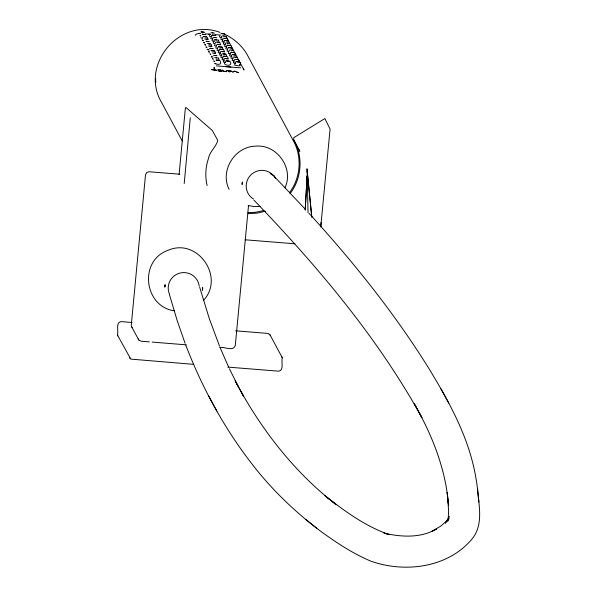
<?xml version="1.0" encoding="UTF-8"?>
<svg xmlns="http://www.w3.org/2000/svg" width="597" height="597" viewBox="0 0 597 597"><rect width="100%" height="100%" fill="white"/><g stroke="black" fill="none" stroke-linecap="round" stroke-linejoin="round"><path stroke-width="0.9" d="M182.264 141.004L161.593 102.453C139.437 65.312 179.413 17.082 219.95 32.365M305.224 209.622L307.112 175.854L305.209 210.293M184.204 183.533L190.279 117.788M179.107 174.331L185.331 108.55L185.824 107.378L212.353 130.519L217.763 140.37C216.345 146.653 209.51 151.698 208.398 158.683C205.487 167.302 205.025 176.727 207.129 185.577M209.614 35.044L209.502 36.201L211.756 36.798M215.689 70.185L214.45 70.647L214.89 70.521M219.644 35.85L219.532 37.007L221.785 37.604M235.211 71.386L234.576 71.192L238.621 72.61L236.666 72.177M248.539 205.39L235.293 345.439C233.337 351.999 224.091 346.379 219.621 347.521M321.179 222.382L320.746 226.942L330.089 129.034L324.865 118.564L293.821 137.646L293.709 139.855L299.873 151.347L298.657 149.093M448.19 519.726L448.623 510.636L447.205 492.353L448.534 505.181L447.914 499.219M447.832 521.196L449.325 516.286L445.377 523.293L449.16 518.741L440.713 526.151L431.855 531.345L436.72 528.905C420.721 538.315 401.393 537.106 383.953 533.158L389.431 534.673C365.588 526.479 344.693 511.189 324.969 495.726L335.842 504.428L331.186 500.704M202.137 38.798L202.853 37.007M211.629 35.469L210.763 38.544L213.01 39.141M212.883 37.812L212.017 40.887L214.271 41.484M214.136 40.156L213.278 43.23L214.48 43.663M215.398 42.499L214.532 45.573L215.733 46.006M216.651 44.842L215.786 47.924L216.995 48.35M221.659 36.275L220.793 39.35L223.039 39.947M217.912 47.193L217.047 50.267L219.293 50.857M222.912 38.618L222.047 41.693L224.3 42.29M219.166 49.536L218.301 52.611L220.554 53.2M224.166 40.962L223.308 44.044L225.554 44.633M220.42 51.879L219.562 54.954L221.808 55.543M225.427 43.312L224.562 46.387L226.808 46.976M221.681 54.223L220.815 57.297L223.062 57.887M226.681 45.656L225.815 48.73L227.024 49.155M222.935 56.566L222.069 59.64L224.323 60.23M227.942 47.999L227.076 51.073L228.278 51.499M224.196 58.909L223.33 61.984L225.576 62.573M229.196 50.342L228.33 53.417L230.584 54.006M225.45 61.252C220.95 65.864 233.793 67.133 230.143 61.64M230.449 52.685L229.591 55.76L231.837 56.349M231.711 55.028L230.845 58.103L233.091 58.693M232.964 57.372L232.099 60.446L234.352 61.036M234.225 59.715L233.36 62.789L235.606 63.379M235.479 62.058L234.614 65.133L238.569 65.864M284.956 187.786C294.224 168.473 276.956 144.086 255.703 146.153C234.942 146.34 219.592 170.69 229.099 189.353M289.672 192.368C300.687 177.705 302.291 156.66 293.276 140.631L247.531 55.32C242.419 45.924 233.987 38.559 224.33 34.089M290.008 193.704C301.694 178.652 303.418 156.668 293.858 140.116M195.197 35.387L196.167 34.193L199.047 33.275M203.278 300.589C225.397 277.508 197.562 237.322 168.16 250.277C138.556 260.426 143.87 306.671 174.414 310.813M234.576 71.192L232.352 71.968L233.278 72.177M265.441 211.189L257.262 213.136L248.121 213.659M263.926 210.517L255.315 212.308L248.136 212.607M214.868 70.371L214.196 70.506L215.674 70.319A2.731 0.396 5.4 0 0 215.547 70.185L211.428 69.595L215.562 70.05M200.786 37.611L201.652 38.111M202.04 39.954L202.517 39.842M203.301 42.297L203.846 42.2M204.555 44.641L205.704 45.193L205.099 44.544M205.816 46.984L206.965 47.544L206.353 46.887M207.069 49.327L209.263 50.051M208.323 51.67L209.48 52.23L208.801 51.566M214.607 63.394L215.151 63.297C216.793 65.058 222.778 64.998 220.114 60.834M259.971 206.45L253.986 206.555L248.113 205.495M208.696 34.133L210.293 34.245M226.144 66.67L230.912 67.051M198.898 33.342L200.719 33.492M205.219 33.85L210.741 34.298M215.144 34.648L220.599 35.089M216.345 65.879L240.718 67.842M217.509 69.827L221.151 70.118L218.487 70.162L221.353 70.662L218.89 70.759L221.771 71.118L218.024 70.953M179.667 174.205L149.168 171.757L146.713 172.533L145.511 174.802L131.295 325.052L131.43 326.343L138.788 340.036L141.064 341.2L149.384 341.872M245.091 239.785L294.918 243.792M132.056 322.492L120.952 321.596C115.385 322.574 118.796 331.335 117.422 335.007L130.78 359.11L193.682 364.357M235.673 330.828L268.053 333.432L270.157 335.104M152.153 342.088L186.346 344.842M227.912 367.11L278.792 371.2C284.359 370.222 280.956 361.461 282.321 357.79L269.71 334.275M210.935 32.701L213.01 32.925M222.218 35.85L224.293 36.074M204.234 34.462L202.159 34.238L205.629 34.619M223.479 38.193L225.554 38.417M213.45 37.387L215.524 37.611M216.778 39.954L214.704 39.73L218.174 40.111M204.674 38.924L206.749 39.148M225.994 42.88L228.061 43.103M215.965 42.074L219.427 42.454L217.301 42.223L218.032 42.297M208.002 41.492L205.935 41.268L209.398 41.648M217.218 44.417L219.293 44.641M207.189 43.611L210.659 43.991L208.525 43.76L209.263 43.835M219.815 46.909L218.472 46.76L221.942 47.141L220.547 46.984M208.443 45.954L210.517 46.178M229.763 49.909L233.226 50.29L231.837 50.141M232.352 52.402L231.017 52.26L234.487 52.633L233.091 52.484M220.987 51.446L223.062 51.678M222.248 53.79L225.711 54.17L223.584 53.939L224.315 54.021M212.219 52.984L215.681 53.364L214.286 53.215M233.531 56.946L235.606 57.17M213.472 55.327L216.942 55.708L214.808 55.476L215.547 55.558M234.785 59.29L238.255 59.663M224.756 58.484L226.83 58.707M214.726 57.67L216.801 57.902M218.062 60.245L215.987 60.021L219.45 60.394M212.271 32.842L214.405 33.081M223.562 35.999L225.688 36.23M224.815 38.342L226.942 38.574M214.786 37.529L216.912 37.768M206.017 39.066L208.144 39.305M227.33 43.029L229.457 43.26M218.554 44.566L220.689 44.797M209.786 46.103L211.913 46.335M222.323 51.596L224.457 51.827M234.867 57.088L237.002 57.319M226.099 58.625L228.226 58.857M216.069 57.819L218.196 58.051M211.987 56.916L211.413 56.775L213.032 57.081M215.151 63.297L215.763 63.946M208.219 49.887L207.547 49.223M270.157 173.645L274.493 176.025L275.568 178.473M185.757 345.066C202.958 389.975 226.629 432.601 256.814 470.1C275.53 493.234 297.351 513.756 321.141 531.591C336.745 542.897 353.058 553.665 370.849 561.158C405.266 573.336 448.728 567.687 472.63 538.255C483.503 524.054 478.846 505.487 477.563 489.189C475.996 475.996 473.197 462.951 469.138 450.295C459.847 421.37 444.84 394.714 429.124 368.864C394.483 313.119 353.215 261.747 309.037 213.316M316.798 528.278L305.903 519.554M329.634 499.458C290.179 467.152 258.889 425.743 235.166 380.804L243.688 396.475L240.807 391.192M275.59 177.854L304.97 208.883M254.031 200.226C317.559 266.314 377.461 337.201 421.967 417.728L414.221 403.579L417.094 408.818M218.495 40.014L219.218 42.544M222.271 47.044L222.987 49.573M226.039 54.073L226.763 56.603M214.748 50.924L215.472 53.454M218.524 57.954L219.241 60.484M210.054 53.909L210.734 54.573L210.129 53.917M211.316 56.252L211.704 56.864L211.383 56.26M212.569 58.596L213.248 59.26L212.636 58.603M213.83 60.939L214.502 61.603L213.898 60.946M226.017 36.133L226.733 38.663M440.974 388.893L448.728 403.057M226.815 37.932L226.091 36.604L244.016 70.006L243.285 68.677M117.422 335.007L117.878 335.835M129.586 357.7L130.042 358.521M281.874 356.961L282.321 357.79M131.43 326.343L132.056 327.477M138.168 338.902L138.788 340.036M216.883 411.079L208.353 395.393M419.087 412.482C433.4 439.183 444.474 468.048 447.825 498.316M238.039 386.087L229.42 368.774M228.606 367.043L220.263 347.969M219.554 346.238L209.234 318.417L199.585 286.941M185.1 343.327L177.205 320.664L169.376 294.388M240.173 62.446L240.561 64.446M238.919 60.103L239.3 62.103M235.151 53.073L235.405 54.402M231.382 46.036L231.763 48.036M227.606 39.006L227.994 41.006M227.636 56.954L228.017 58.954M223.86 49.917L224.248 51.917M220.092 42.887L220.345 44.223M211.323 44.424L211.704 46.424M207.547 37.395L207.935 39.395M477.563 489.189L478.898 502.04M311.783 216.965L306.962 168.772L311.776 217.144M155.683 78.498L155.72 79.722M155.75 80.841L155.795 82.102M307.127 171.13L308.037 212.786M253.643 199.077A15.559 15.201 -44.3 0 1 250.8 174.996A15.559 15.201 -44.3 0 1 274.904 177.719M169.496 294.239A15.559 15.44 -15.3 0 1 179.607 273.165A15.559 15.44 -15.3 0 1 199.174 285.963M164.936 285.903L164.862 287.135L165.093 284.687L164.936 285.903M202.704 287.709L202.473 290.157L202.704 287.709M242.218 183.279L242.143 184.525L242.375 182.04L242.218 183.279M216.48 70.103L216.465 70.245A3.284 0.478 5.4 0 1 216.584 70.483L216.592 70.342A3.284 0.478 5.4 0 0 216.48 70.103M222.211 70.2L222.726 71.334L226.554 71.64L223.591 71.14L223.129 70.274L222.211 70.2M226.285 70.528L228.569 70.976L229.032 71.841L229.949 71.916L229.502 70.909L231.711 71.23L226.285 70.528M239.919 65.842L239.71 64.722L239.919 65.842M214.345 68.013L213.651 67.983L214.756 68.095L214.345 68.013M223.039 33.73L220.965 33.507L224.435 33.887L223.039 33.73M202.98 32.119L200.905 31.895L204.375 32.275L202.98 32.119M214.263 35.268L212.189 35.044L215.659 35.424L214.263 35.268M205.495 36.805L203.42 36.581L206.883 36.962L205.495 36.805M226.808 40.76L224.733 40.536L228.203 40.917L226.808 40.76M228.584 45.372L227.248 45.223L230.718 45.603L228.584 45.372M230.576 47.797L228.502 47.566L231.972 47.947L230.576 47.797M221.808 49.335L219.733 49.103L223.196 49.484L221.808 49.335M211.778 48.521L209.704 48.297L213.166 48.678L211.778 48.521M213.032 50.864L210.957 50.641L214.427 51.021L213.032 50.864M234.345 54.827L232.278 54.603L235.74 54.976L234.345 54.827M225.576 56.364L223.502 56.14L226.972 56.514L225.576 56.364M238.121 61.857L236.046 61.633L239.509 62.013L238.121 61.857M228.091 61.051L226.017 60.827L229.479 61.2L228.091 61.051M200.682 35.82L200.099 35.686L200.682 35.82M203.196 40.506L202.614 40.372L203.196 40.506M204.45 42.85L203.868 42.715L204.45 42.85"/></g></svg>
